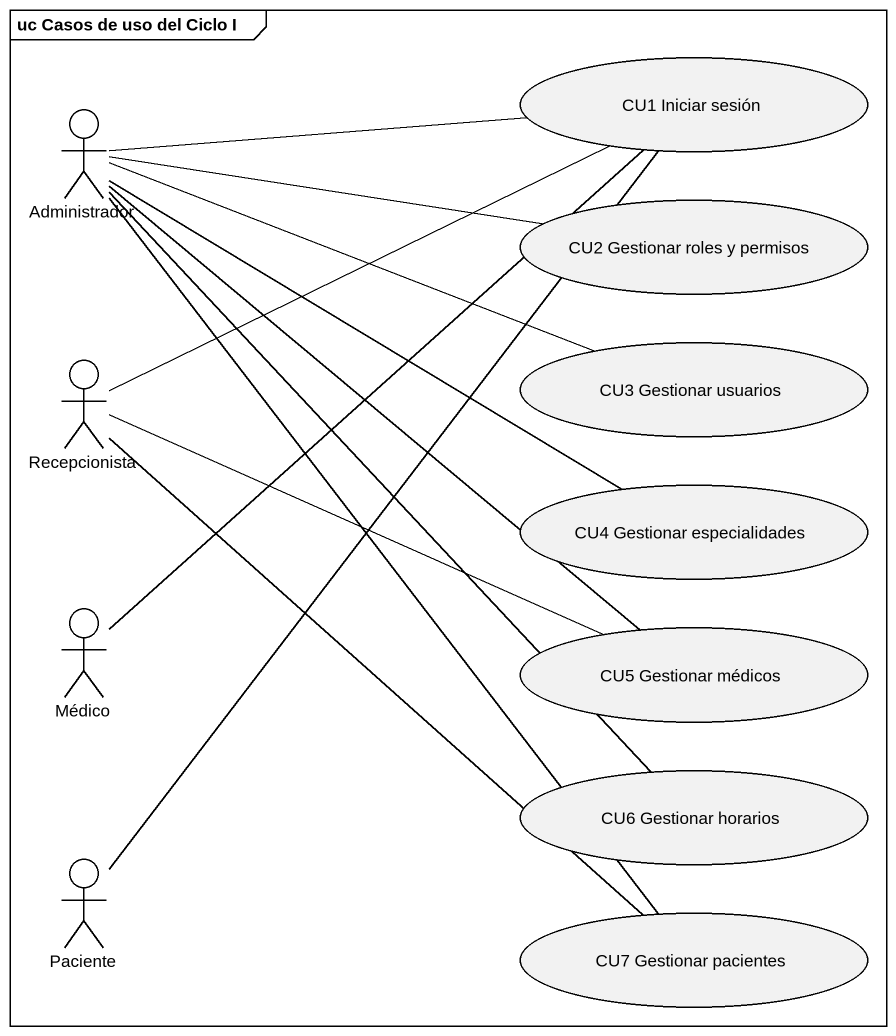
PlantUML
@startuml
mainframe uc Casos de uso del Ciclo I
usecase "CU1 Iniciar sesión" as CU1_Iniciar_sesión
actor Administrador
usecase "CU2 Gestionar roles y permisos" as CU2_Gestionar_roles_y
actor Recepcionista
usecase "CU3 Gestionar usuarios" as CU3_Gestionar_usuarios
usecase "CU4 Gestionar especialidades" as CU4_Gestionar_especialidades
actor Médico
usecase "CU5 Gestionar médicos" as CU5_Gestionar_médicos
usecase "CU6 Gestionar horarios" as CU6_Gestionar_horarios
actor Paciente
usecase "CU7 Gestionar pacientes" as CU7_Gestionar_pacientes
Administrador -right- CU1_Iniciar_sesión
Administrador -right- CU2_Gestionar_roles_y
Administrador -right- CU3_Gestionar_usuarios
Administrador -right- CU4_Gestionar_especialidades
Administrador -- CU5_Gestionar_médicos
Administrador -- CU6_Gestionar_horarios
Administrador -- CU7_Gestionar_pacientes
Recepcionista -right- CU1_Iniciar_sesión
Recepcionista -right- CU5_Gestionar_médicos
Recepcionista -- CU7_Gestionar_pacientes
Médico -up- CU1_Iniciar_sesión
Paciente -up- CU1_Iniciar_sesión
@enduml
